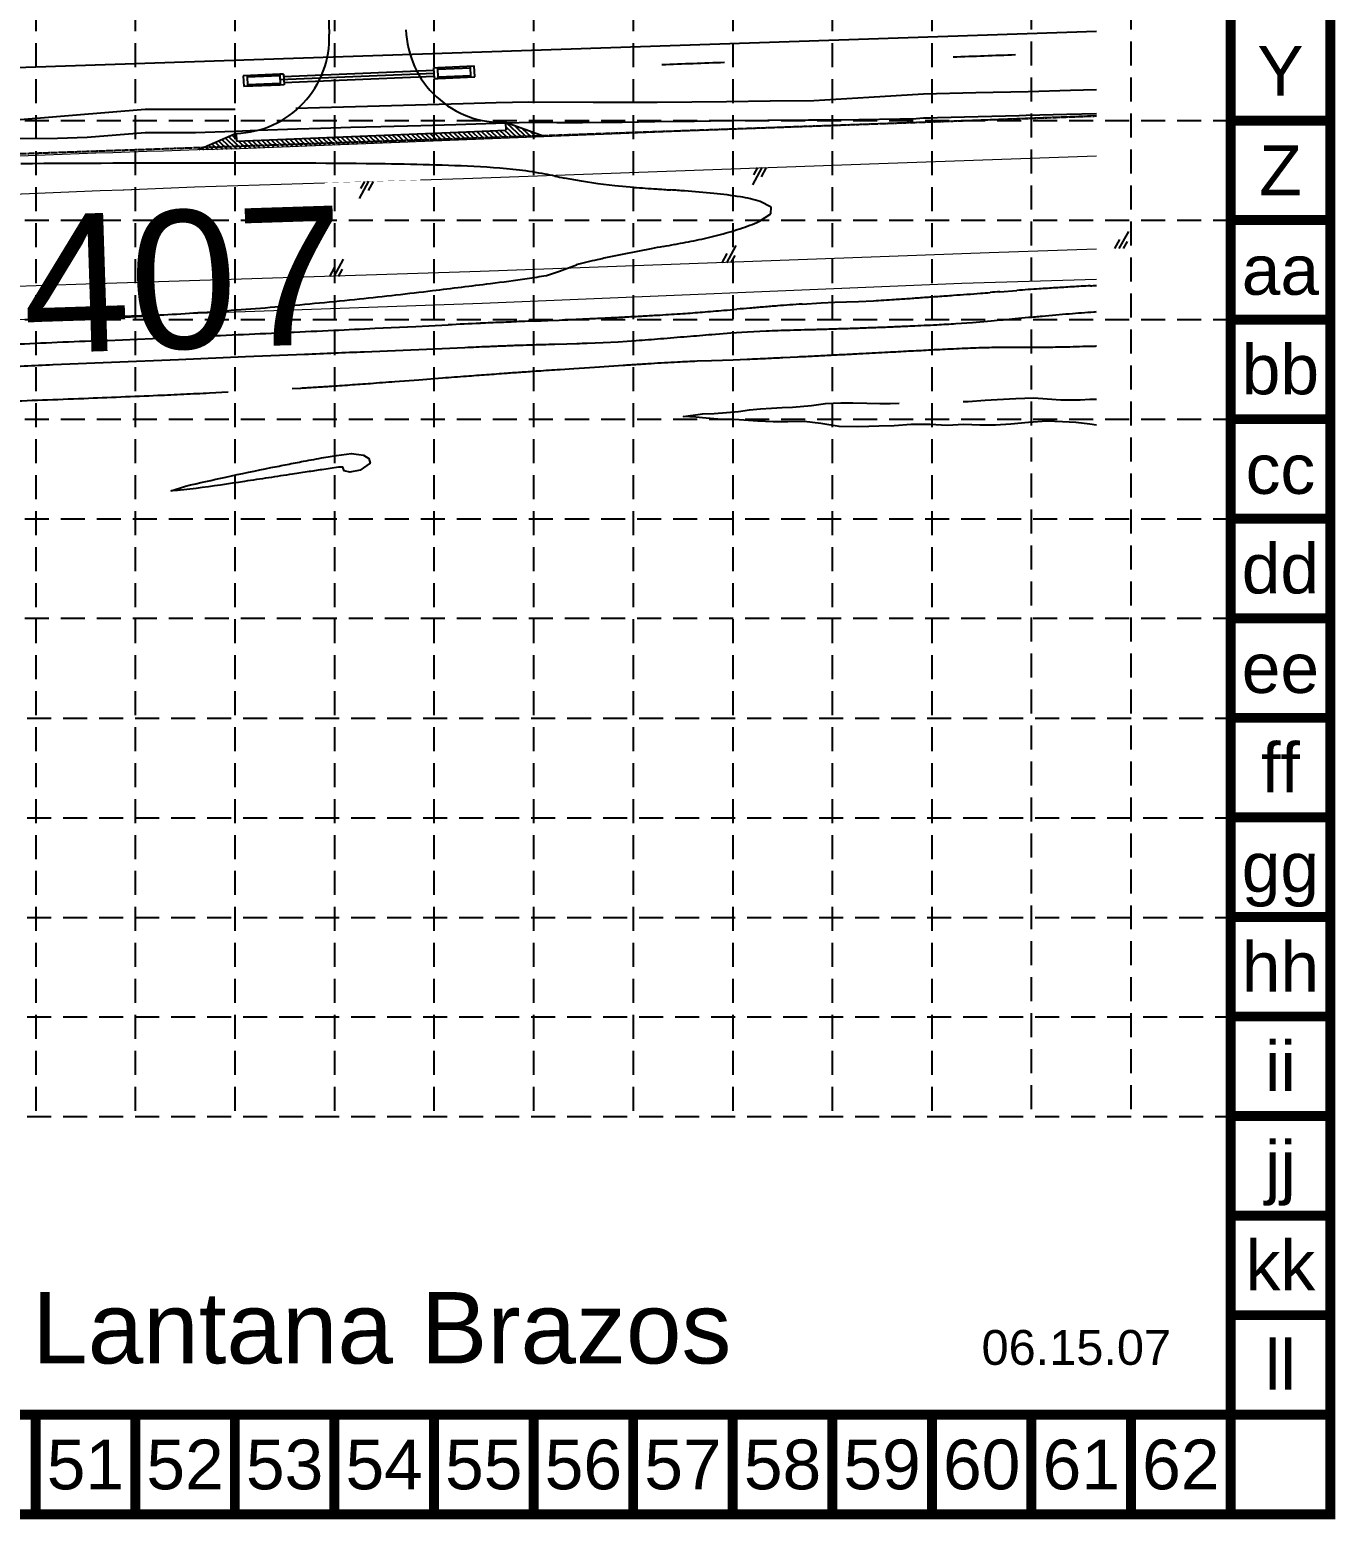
# Model space of a CAD drawing. Header units: inches. Extents: x 2387375 to 2389038, y 7083851 to 7084891.
# Drawn here: x 2388697.6 to 2389037.5, y 7083850.8 to 7084238.8 of the extents above; entities that cross this region are included whole.
import ezdxf
from ezdxf.enums import TextEntityAlignment as Align

# ---------------------------------------------------------------- set-up
doc = ezdxf.new("R2010")
doc.units = ezdxf.units.IN
doc.header["$MEASUREMENT"] = 0
doc.linetypes.add('add_topo$0$SM', pattern=[0.1875, 0.15, -0.0375])
doc.linetypes.add('HIDDEN', pattern=[0.375, 0.25, -0.125])
for name, color, linetype in [('add_topo$0$BNDYTXT', 5, 'Continuous'), ('add_topo$0$PAVED_ROAD', 7, 'Continuous'), ('add_topo$0$PAVED_SHOULDER', 1, 'add_topo$0$SM'), ('BASE', 7, 'Continuous'), ('CRWR1$0$RW-GL-TRAC', 7, 'Continuous'), ('CSTR1$0$CST-PA-EXST', 252, 'Continuous'), ('CSTR1$0$CST-PV-BKCB', 2, 'Continuous'), ('CSTR1$0$HATCH', 252, 'Continuous'), ('GRID', 254, 'HIDDEN'), ('JCTR1$0$TP-CT-MAJR', 251, 'Continuous'), ('JCTR1$0$TP-CT-MINR', 253, 'Continuous'), ('STORM', 5, 'Continuous')]:
    doc.layers.add(name, color=color, linetype=linetype)
doc.layers.add('XREF-JCTR', color=7, linetype='Continuous', lineweight=35)
doc.styles.add('L100', font='simplex', dxfattribs={"height": 4})
doc.styles.get("Standard").update_dxf_attribs({"font": 'ARIAL.TTF'})
doc.dimstyles.new('SPOT', dxfattribs={"dimscale": 40, "dimtxt": 4, "dimasz": 0.025, "dimexe": 0.03, "dimexo": 0.03, "dimgap": 0.03, "dimtad": 0, "dimtih": 1, "dimtoh": 1, "dimdsep": 46, "dimtxsty": 'L100', "dimblk": 'c', "dimcen": 0, "dimadec": 0, "dimazin": 0, "dimtfac": 1, "dimtofl": 0, "dimtmove": 0, "dimatfit": 3, "dimldrblk": 'c', "dimfxl": 0, "dimtolj": 1, "dimtzin": 0, "dimarcsym": 0})

# ---------------------------------------------------------------- blocks, each defined once
blk = doc.blocks.new('c')

msp = doc.modelspace()

# ---------------------------------------------------------------- hatches: boundary and pattern name
at = {"layer": 'CSTR1$0$HATCH'}
h = msp.add_hatch(dxfattribs=at)
h.set_pattern_fill('ANSI31', color=256, scale=7, angle=91.4299, style=0)
h.set_pattern_definition([(136.429894815, (9472566.9509, 4696319.4667), (-0.60308640335, -0.63396513318), [])])
edge = h.paths.add_edge_path()
edge.add_arc((2388973.02, 7076756.01), 7455.05, 91.713634, 91.778221, ccw=False)
edge.add_line((2388750.08, 7084207.73), (2388811.39, 7084210.22))
edge.add_line((2388811.39, 7084210.22), (2388831.55, 7084211))
edge.add_line((2388831.55, 7084211), (2388821.53, 7084214.62))
edge.add_line((2388821.53, 7084214.62), (2388821.6, 7084212.62))
edge.add_line((2388821.6, 7084212.62), (2388811.31, 7084212.22))
edge.add_line((2388811.31, 7084212.22), (2388751.44, 7084209.79))
edge.add_line((2388751.44, 7084209.79), (2388751.36, 7084211.77))
edge.add_line((2388751.36, 7084211.77), (2388741.68, 7084207.47))

# ---------------------------------------------------------------- linework, layer by layer
at = {"color": 7}
msp.add_line((2388975.39, 7084238.31), (2388085.35, 7084208.44), dxfattribs=at)
at = {"layer": 'add_topo$0$PAVED_ROAD', "color": 7, "linetype": 'Continuous'}
for p, q in [((2388888.23, 7084202.89), (2388885.78, 7084198.39)), ((2388887.12, 7084202.85), (2388886.08, 7084201.01)), ((2388889.4, 7084202.87), (2388888.1, 7084200.48)), ((2388785.86, 7084199.29), (2388783.41, 7084194.8)), ((2388784.75, 7084199.25), (2388783.71, 7084197.41)), ((2388787.03, 7084199.27), (2388785.73, 7084196.89)), ((2388981.33, 7084181.75), (2388983.78, 7084186.24)), ((2388879.12, 7084178.06), (2388881.57, 7084182.55)), ((2388980.16, 7084181.77), (2388981.46, 7084184.15)), ((2388982.44, 7084181.79), (2388983.48, 7084183.63)), ((2388776.9, 7084174.49), (2388779.35, 7084178.99)), ((2388877.95, 7084178.08), (2388879.25, 7084180.46)), ((2388880.23, 7084178.1), (2388881.26, 7084179.94)), ((2388775.73, 7084174.51), (2388777.03, 7084176.89)), ((2388778.01, 7084174.53), (2388779.05, 7084176.37))]:
    msp.add_line(p, q, dxfattribs=at)
at = {"layer": 'add_topo$0$PAVED_ROAD', "color": 7, "linetype": 'Continuous', "const_width": 0.05, "flags": 128}
for points in [[(2387770.57, 7084171.81, 0.006253), (2387911.57, 7084172.96, 0.003524), (2388016.87, 7084174.38), (2388066.95, 7084175.51), (2388090.64, 7084176.04, 0.006906), (2388210.25, 7084179.58, 0.002698), (2388338.28, 7084183.77, -0.009871), (2388444.34, 7084187.43, 0.010429), (2388543.87, 7084190.89, 0.003398), (2388740.55, 7084197.88), (2388810.59, 7084199.98), (2388918.74, 7084203.94), (2388975.39, 7084205.91)], [(2388975.39, 7084181.6), (2388947.46, 7084180.64), (2388814.88, 7084175.76), (2388712.24, 7084172.49), (2388619.14, 7084169.34), (2388556.6, 7084166.73), (2388438.75, 7084162.97), (2388335.06, 7084159.59), (2388221.06, 7084155.58, -0.002336), (2388066.95, 7084151.32, -0.000154), (2388056.81, 7084151.09, -0.006962), (2387935.93, 7084149.5, -0.001559), (2387768.32, 7084147.45)]]:
    msp.add_lwpolyline(points, format="xyb", dxfattribs=at)
at = {"layer": 'add_topo$0$PAVED_SHOULDER', "color": 7}
for p, q in [((2388834.89, 7084211.34), (2388975.39, 7084216.32)), ((2388599.29, 7084203.18), (2388834.89, 7084211.34))]:
    msp.add_line(p, q, dxfattribs=at)
at = {"layer": 'add_topo$0$PAVED_SHOULDER', "color": 7, "const_width": 0.05, "flags": 128}
msp.add_lwpolyline([(2388975.39, 7084173.7), (2388940.35, 7084172.63), (2388815.41, 7084167.45, 0.000108), (2388608.02, 7084160.13, -0.001832), (2388413.81, 7084153.13, 0.004369), (2388206.12, 7084146.1, -0.004017), (2388066.95, 7084141.74, -0.000831), (2388038.14, 7084141.11, 0.001991), (2387883.63, 7084139.56, 0.001614), (2387771.95, 7084138.07)], format="xyb", dxfattribs=at)
at = {"layer": 'BASE', "color": 9}
msp.add_line((2389010.32, 7084863.39), (2389010.32, 7083878.02), dxfattribs=at)
at = {"layer": 'BASE', "const_width": 2.59}
for points in [[(2387376.68, 7083852.09), (2389036.25, 7083852.09), (2389036.25, 7084889.32), (2387376.68, 7084889.32)], [(2387402.61, 7083878.02), (2389010.32, 7083878.02), (2389010.32, 7084863.39), (2387402.61, 7084863.39)]]:
    msp.add_lwpolyline(points, close=True, dxfattribs=at)
for points in [[(2389036.25, 7084215.12), (2389010.32, 7084215.12)], [(2389036.25, 7084189.19), (2389010.32, 7084189.19)], [(2389036.25, 7084163.26), (2389010.32, 7084163.26)], [(2389036.25, 7084137.33), (2389010.32, 7084137.33)], [(2389036.25, 7084111.4), (2389010.32, 7084111.4)], [(2389036.25, 7084085.47), (2389010.32, 7084085.47)], [(2389036.25, 7084059.54), (2389010.32, 7084059.54)], [(2389036.25, 7084033.61), (2389010.32, 7084033.61)], [(2389036.25, 7084007.67), (2389010.32, 7084007.67)], [(2389036.25, 7083981.74), (2389010.32, 7083981.74)], [(2389036.25, 7083955.81), (2389010.32, 7083955.81)], [(2389036.25, 7083929.88), (2389010.32, 7083929.88)], [(2389036.25, 7083903.95), (2389010.32, 7083903.95)], [(2388699.15, 7083852.09), (2388699.15, 7083878.02)], [(2388725.08, 7083852.09), (2388725.08, 7083878.02)], [(2388751.01, 7083852.09), (2388751.01, 7083878.02)], [(2388776.94, 7083852.09), (2388776.94, 7083878.02)], [(2388802.87, 7083852.09), (2388802.87, 7083878.02)], [(2388828.8, 7083852.09), (2388828.8, 7083878.02)], [(2388854.73, 7083852.09), (2388854.73, 7083878.02)], [(2388880.66, 7083852.09), (2388880.66, 7083878.02)], [(2388906.59, 7083852.09), (2388906.59, 7083878.02)], [(2388932.52, 7083852.09), (2388932.52, 7083878.02)], [(2388958.45, 7083852.09), (2388958.45, 7083878.02)], [(2388984.38, 7083852.09), (2388984.38, 7083878.02)], [(2389036.25, 7083878.02), (2389010.32, 7083878.02)], [(2389010.32, 7083852.09), (2389010.32, 7083878.02)]]:
    msp.add_lwpolyline(points, dxfattribs=at)
at = {"layer": 'CRWR1$0$RW-GL-TRAC'}
msp.add_line((2388975.39, 7084238.31), (2388082.6, 7084208.34), dxfattribs=at)
at = {"layer": 'CSTR1$0$CST-PA-EXST', "lineweight": 0}
for p, q in [((2388929.2, 7084214.78), (2388975.39, 7084216.5)), ((2388811.39, 7084210.22), (2388929.2, 7084214.78)), ((2388750.08, 7084207.73), (2388811.39, 7084210.22))]:
    msp.add_line(p, q, dxfattribs=at)
msp.add_lwpolyline([(2388799.39, 7084199.64), (2388810.59, 7084199.98), (2388918.74, 7084203.94), (2388975.39, 7084205.91)], dxfattribs=at)
for points in [[(2387770.57, 7084171.81, 0.006253), (2387911.57, 7084172.96), (2387911.57, 7084172.96, 0.003524), (2388016.87, 7084174.38), (2388066.95, 7084175.51), (2388090.64, 7084176.04, 0.006906), (2388210.25, 7084179.58, 0.002698), (2388338.28, 7084183.77, -0.009871), (2388444.34, 7084187.43, 0.010429), (2388543.87, 7084190.89, 0.003398), (2388740.55, 7084197.88), (2388774.4, 7084198.9)], [(2388975.39, 7084181.6), (2388947.46, 7084180.64), (2388814.88, 7084175.76), (2388712.24, 7084172.49), (2388619.14, 7084169.34), (2388556.6, 7084166.73), (2388438.75, 7084162.97), (2388335.06, 7084159.59), (2388221.06, 7084155.58, -0.002336), (2388066.95, 7084151.32), (2388066.95, 7084151.32, -0.000154), (2388056.81, 7084151.09), (2388056.81, 7084151.09, -0.006962), (2387935.93, 7084149.5), (2387935.93, 7084149.5, -0.001559), (2387768.32, 7084147.45)], [(2388975.39, 7084173.7), (2388940.35, 7084172.63), (2388815.41, 7084167.45), (2388608.02, 7084160.13, -0.001832), (2388413.81, 7084153.13), (2388413.81, 7084153.13, 0.004369), (2388206.12, 7084146.1), (2388206.12, 7084146.1, -0.004017), (2388066.95, 7084141.74, -0.000831), (2388038.14, 7084141.11), (2388038.14, 7084141.11, 0.001991), (2387883.63, 7084139.56), (2387883.63, 7084139.56, 0.001614), (2387771.95, 7084138.07)]]:
    msp.add_lwpolyline(points, format="xyb", dxfattribs=at)
msp.add_arc((2388973.02, 7076755.87), 7455.19, 91.713633, 92.797433, dxfattribs=at)
at = {"layer": 'CSTR1$0$CST-PV-BKCB', "color": 7}
msp.add_line((2388772.21, 7084338.68), (2388775.6, 7084237.6), dxfattribs=at)
for centre, start, end in [((2388750.62, 7084236.76), 271.7029, 1.9224), ((2388820.56, 7084239.6), 181.9224, 272.2166)]:
    msp.add_arc(centre, 25, start, end, dxfattribs=at)
at = {"layer": 'CSTR1$0$HATCH', "linetype": 'Continuous'}
for p, q in [((2388811.31, 7084212.22), (2388821.6, 7084212.62)), ((2388751.36, 7084211.77), (2388751.44, 7084209.77)), ((2388751.44, 7084209.79), (2388811.31, 7084212.22))]:
    msp.add_line(p, q, dxfattribs=at)
at = {"layer": 'CSTR1$0$HATCH'}
for p, q in [((2388831.55, 7084211), (2388821.53, 7084214.62)), ((2388821.53, 7084214.62), (2388821.6, 7084212.62)), ((2388751.36, 7084211.77), (2388741.68, 7084207.47))]:
    msp.add_line(p, q, dxfattribs=at)
at = {"layer": 'GRID', "color": 252, "linetype": 'HIDDEN', "ltscale": 25}
for p, q in [((2388699.15, 7084863.39), (2388699.15, 7083955.7)), ((2388725.08, 7084863.39), (2388725.08, 7083955.7)), ((2388751.01, 7084863.39), (2388751.01, 7083955.7)), ((2388776.94, 7084863.39), (2388776.94, 7083955.7)), ((2388802.87, 7084863.39), (2388802.87, 7083955.7)), ((2388828.8, 7084863.39), (2388828.8, 7083955.7)), ((2388854.73, 7084863.39), (2388854.73, 7083955.7)), ((2388880.66, 7084863.39), (2388880.66, 7083955.7)), ((2388906.59, 7084863.39), (2388906.59, 7083955.7)), ((2388932.52, 7084863.39), (2388932.52, 7083955.7)), ((2388958.41, 7084863.82), (2388958.41, 7083955.7)), ((2388984.34, 7084863.82), (2388984.34, 7083955.7)), ((2387402.61, 7084215.12), (2389010.32, 7084215.12)), ((2387402.61, 7084189.19), (2389010.32, 7084189.19)), ((2387402.61, 7084163.26), (2389010.32, 7084163.26)), ((2387402.61, 7084137.33), (2389010.32, 7084137.33)), ((2387402.61, 7084111.4), (2389010.32, 7084111.4)), ((2387402.61, 7084085.47), (2389010.32, 7084085.47)), ((2387403.19, 7084059.42), (2389010.9, 7084059.42)), ((2387403.19, 7084033.49), (2389010.9, 7084033.49)), ((2387403.19, 7084007.56), (2389010.9, 7084007.56)), ((2387403.19, 7083981.63), (2389010.9, 7083981.63)), ((2387403.19, 7083955.7), (2389010.9, 7083955.7))]:
    msp.add_line(p, q, dxfattribs=at)
at = {"layer": 'JCTR1$0$TP-CT-MAJR', "color": 35, "elevation": 615}
for points in [[(2388975.39, 7084223.1), (2388968.58, 7084222.92), (2388957.56, 7084222.62), (2388943.94, 7084222.32), (2388930.31, 7084222.01), (2388916.07, 7084221.13), (2388901.82, 7084220.24), (2388890.42, 7084220.13), (2388879.01, 7084220.01), (2388869.99, 7084219.9), (2388860.96, 7084219.78), (2388844.29, 7084219.86), (2388827.61, 7084219.93), (2388819.06, 7084219.7), (2388810.51, 7084219.46), (2388791.8, 7084218.96), (2388773.09, 7084218.46), (2388766.87, 7084218.24)], [(2388751.13, 7084218.01), (2388744.14, 7084218), (2388727.65, 7084217.97), (2388708.74, 7084216.42), (2388689.83, 7084214.86)], [(2388940.63, 7084141.92), (2388941.96, 7084141.94), (2388946.42, 7084142.28), (2388949.5, 7084142.43), (2388954.37, 7084142.75), (2388959.04, 7084142.86), (2388962.51, 7084142.64), (2388966.1, 7084142.38), (2388971.09, 7084142.4), (2388973.61, 7084142.52), (2388975.39, 7084142.58)], [(2388871.03, 7084137.83), (2388867.83, 7084138.05), (2388872.77, 7084138.72), (2388875.83, 7084138.84), (2388879.05, 7084139.04), (2388882.14, 7084139.36), (2388885.06, 7084139.73), (2388887.91, 7084140.04), (2388890.74, 7084140.22), (2388893.52, 7084140.33), (2388896.22, 7084140.46), (2388901.13, 7084140.92), (2388904.82, 7084141.42), (2388908.83, 7084141.63), (2388911.97, 7084141.57), (2388915.54, 7084141.46), (2388918.93, 7084141.4), (2388921.7, 7084141.43), (2388923.97, 7084141.53)], [(2388975.39, 7084135.77), (2388973.67, 7084136.07), (2388970.01, 7084136.48), (2388966.5, 7084136.68), (2388962.41, 7084136.79), (2388957.66, 7084136.47), (2388953.09, 7084136.03), (2388949.09, 7084135.79), (2388944.98, 7084135.79), (2388940.83, 7084135.93), (2388936.5, 7084135.7), (2388932.1, 7084135.92), (2388927.13, 7084135.96), (2388922.66, 7084135.62), (2388918.74, 7084135.53), (2388916.14, 7084135.43), (2388913.19, 7084135.32), (2388908.39, 7084135.39), (2388903.64, 7084136.24), (2388899.27, 7084136.7), (2388895.04, 7084136.66), (2388891.23, 7084136.62), (2388887.24, 7084136.82), (2388882.32, 7084137.12), (2388877.72, 7084137.28), (2388872.8, 7084137.72), (2388871.03, 7084137.83)]]:
    msp.add_lwpolyline(points, dxfattribs=at)
for points in [[(2388688.55, 7084150.89, -0.000193), (2388703.71, 7084151.53), (2388703.71, 7084151.53), (2388718.88, 7084152.16), (2388736.35, 7084152.89), (2388753.81, 7084153.62), (2388769.25, 7084154.26), (2388769.25, 7084154.26, 0.000133), (2388784.69, 7084154.91), (2388794.85, 7084155.34), (2388805.01, 7084155.77), (2388810.93, 7084156.03, -0.000509), (2388816.85, 7084156.28, -0.000325), (2388820.63, 7084156.43, -0.000975), (2388824.42, 7084156.59, -0.00087), (2388827.8, 7084156.69, -0.000565), (2388831.18, 7084156.8, -0.000523), (2388834.32, 7084156.89), (2388837.45, 7084156.98), (2388840.11, 7084157.05, 0.001065), (2388842.76, 7084157.13), (2388846.93, 7084157.28), (2388850.81, 7084157.48), (2388855.54, 7084157.82, 0.001157), (2388858.69, 7084158.06, 0.000379), (2388861.84, 7084158.31, 0.00042), (2388865.34, 7084158.6, 0.000192), (2388868.84, 7084158.88, 0.000176), (2388872.04, 7084159.15, -0.000182), (2388875.25, 7084159.41), (2388875.25, 7084159.41), (2388880.2, 7084159.82), (2388884.5, 7084160.12), (2388889.33, 7084160.34, -0.00211), (2388892.47, 7084160.45, -0.000499), (2388895.62, 7084160.55, -0.000594), (2388899.36, 7084160.65, 0.000243), (2388903.11, 7084160.76, 0.000265), (2388907.18, 7084160.88, 0.000749), (2388911.26, 7084161, 0.000758), (2388915.38, 7084161.15, 0.000751), (2388919.51, 7084161.3, 0.000703), (2388923.37, 7084161.46, 0.000767), (2388927.23, 7084161.63, 0.00065), (2388930.5, 7084161.78, 0.001183), (2388933.77, 7084161.94, 0.000907), (2388936.28, 7084162.08, 0.002062), (2388938.79, 7084162.22), (2388943.14, 7084162.53), (2388948, 7084162.95, 0.000954), (2388951.1, 7084163.24), (2388954.2, 7084163.53), (2388957.72, 7084163.86, -0.000732), (2388961.25, 7084164.19, -0.000732), (2388964.77, 7084164.5, -0.001334), (2388968.29, 7084164.81, -0.001217), (2388971.51, 7084165.06, -0.000385), (2388974.73, 7084165.3, -0.000079), (2388975.39, 7084165.35, -0.000079)], [(2388975.39, 7084156.31, 0.00009), (2388975.09, 7084156.3, 0.000984), (2388971.79, 7084156.22, -0.00062), (2388968.48, 7084156.13, -0.000564), (2388965.48, 7084156.07, -0.002443), (2388962.47, 7084156), (2388957.62, 7084155.99), (2388953.35, 7084156.02), (2388948.79, 7084155.99, 0.003104), (2388946.07, 7084155.91, 0.001628), (2388943.35, 7084155.83, 0.001774), (2388940.39, 7084155.7, 0.000888), (2388937.42, 7084155.57, 0.000862), (2388934.55, 7084155.43, 0.000405), (2388931.67, 7084155.28, 0.000366), (2388929.07, 7084155.14, 0.000112), (2388926.46, 7084155.01, 0.000115), (2388923.78, 7084154.86), (2388923.78, 7084154.86, -0.000107), (2388921.09, 7084154.72), (2388921.09, 7084154.72, -0.00013), (2388917.82, 7084154.54, -0.000167), (2388914.56, 7084154.37), (2388914.56, 7084154.37, -0.000211), (2388910.43, 7084154.16, -0.000116), (2388906.31, 7084153.94), (2388906.31, 7084153.94, -0.000123), (2388901.92, 7084153.72), (2388901.92, 7084153.72, -0.000104), (2388897.53, 7084153.5), (2388893.68, 7084153.31, -0.000215), (2388889.84, 7084153.12, -0.000151), (2388887.14, 7084152.99), (2388887.14, 7084152.99, -0.000746), (2388884.44, 7084152.86), (2388880.81, 7084152.7), (2388878, 7084152.61), (2388875.11, 7084152.54), (2388871.43, 7084152.42, 0.002143), (2388868.87, 7084152.3, 0.001276), (2388866.3, 7084152.18, 0.001707), (2388862.87, 7084151.98, 0.000657), (2388859.44, 7084151.78, 0.000702), (2388855.78, 7084151.55, 0.000297), (2388852.11, 7084151.31), (2388845.97, 7084150.91), (2388842.08, 7084150.65), (2388839.25, 7084150.46), (2388835.69, 7084150.22, 0.000214), (2388832.82, 7084150.02), (2388832.82, 7084150.02, 0.000225), (2388829.95, 7084149.83, 0.000319), (2388825.87, 7084149.54, 0.000294), (2388821.8, 7084149.25, 0.000377), (2388816.56, 7084148.86, 0.00026), (2388811.32, 7084148.47), (2388811.32, 7084148.47, 0.000308), (2388805.13, 7084148), (2388798.95, 7084147.53), (2388792.65, 7084147.05, -0.000531), (2388786.36, 7084146.58, -0.000454), (2388780.98, 7084146.19, -0.00155), (2388775.6, 7084145.81, -0.001081), (2388771.85, 7084145.58, -0.002466), (2388768.09, 7084145.35), (2388765.96, 7084145.24)], [(2388749.31, 7084144.37), (2388744.41, 7084144.1, -0.001468), (2388737.7, 7084143.78, -0.000634), (2388730.99, 7084143.46, -0.000913), (2388721.33, 7084143.07), (2388721.33, 7084143.07, -0.00033), (2388711.67, 7084142.67, -0.000366), (2388700.93, 7084142.26), (2388700.93, 7084142.26, -0.00019), (2388690.18, 7084141.85, -0.000166)], [(2388778.02, 7084124.83), (2388773.67, 7084124.17, 0.000504), (2388769.87, 7084123.59), (2388766.07, 7084123.01), (2388766.07, 7084123.01, -0.000108), (2388759.82, 7084122.06), (2388759.82, 7084122.06, -0.001057), (2388753.56, 7084121.11, -0.003704), (2388740.96, 7084119.3, -0.015165), (2388734.43, 7084118.66), (2388738.2, 7084119.88, -0.006694), (2388748.71, 7084122.25, -0.003587), (2388760.41, 7084124.7, -0.001147), (2388764.66, 7084125.54, -0.002426), (2388768.91, 7084126.38, -0.001514), (2388771.57, 7084126.86, -0.00315), (2388774.23, 7084127.35), (2388777.51, 7084127.87), (2388781.35, 7084128.36), (2388784.52, 7084127.95), (2388785.9, 7084127.09), (2388786.21, 7084125.9), (2388783.63, 7084124.01), (2388780.96, 7084123.51), (2388779.46, 7084123.88), (2388779.16, 7084124.82), (2388778.02, 7084124.83)]]:
    msp.add_lwpolyline(points, format="xyb", dxfattribs=at)
at = {"layer": 'JCTR1$0$TP-CT-MINR', "color": 35}
for p, q in [((2388933.98, 7084215.87, 616), (2388944.6, 7084216.15, 616)), ((2388944.6, 7084216.15, 616), (2388955.22, 7084216.44, 616)), ((2388955.22, 7084216.44, 616), (2388957.08, 7084216.49, 616)), ((2388957.08, 7084216.49, 616), (2388967.69, 7084216.78, 616)), ((2388967.69, 7084216.78, 616), (2388975.39, 7084216.98, 616)), ((2388740.76, 7084212.03, 616), (2388750.89, 7084212.37, 616)), ((2388750.89, 7084212.37, 616), (2388757.07, 7084212.6, 616)), ((2388757.07, 7084212.6, 616), (2388767.2, 7084212.96, 616)), ((2388767.2, 7084212.96, 616), (2388773.38, 7084213.17, 616)), ((2388773.38, 7084213.17, 616), (2388781.21, 7084213.38, 616)), ((2388781.21, 7084213.38, 616), (2388789.03, 7084213.59, 616)), ((2388789.03, 7084213.59, 616), (2388799.43, 7084213.87, 616)), ((2388799.43, 7084213.87, 616), (2388808.57, 7084214.13, 616)), ((2388808.57, 7084214.13, 616), (2388818.97, 7084214.43, 616)), ((2388818.97, 7084214.43, 616), (2388828.11, 7084214.66, 616)), ((2388828.11, 7084214.66, 616), (2388834.83, 7084214.63, 616)), ((2388834.83, 7084214.63, 616), (2388841.55, 7084214.6, 616)), ((2388841.55, 7084214.6, 616), (2388851.9, 7084214.73, 616)), ((2388851.9, 7084214.73, 616), (2388860.34, 7084214.85, 616)), ((2388860.34, 7084214.85, 616), (2388870.68, 7084214.99, 616)), ((2388870.68, 7084214.99, 616), (2388879.12, 7084215.1, 616)), ((2388879.12, 7084215.1, 616), (2388889.77, 7084215.21, 616)), ((2388889.77, 7084215.21, 616), (2388900.43, 7084215.31, 616)), ((2388900.43, 7084215.31, 616), (2388902.85, 7084215.33, 616)), ((2388902.85, 7084215.33, 616), (2388913.5, 7084215.42, 616)), ((2388913.5, 7084215.42, 616), (2388924.16, 7084215.53, 616)), ((2388924.16, 7084215.53, 616), (2388926.58, 7084215.56, 616)), ((2388926.58, 7084215.56, 616), (2388928.47, 7084215.68, 616)), ((2388928.47, 7084215.68, 616), (2388930.36, 7084215.79, 616)), ((2388930.36, 7084215.79, 616), (2388932.17, 7084215.83, 616)), ((2388932.17, 7084215.83, 616), (2388933.98, 7084215.87, 616)), ((2388694.52, 7084210.42, 616), (2388704.81, 7084210.57, 616)), ((2388704.81, 7084210.57, 616), (2388712.58, 7084210.77, 616)), ((2388712.58, 7084210.77, 616), (2388720.11, 7084211.39, 616)), ((2388720.11, 7084211.39, 616), (2388727.63, 7084212.01, 616)), ((2388727.63, 7084212.01, 616), (2388734.2, 7084212.02, 616)), ((2388734.2, 7084212.02, 616), (2388740.76, 7084212.03, 616)), ((2388743.16, 7084204.04, 617), (2388743.16, 7084204.04, 617)), ((2388841.29, 7084199.31, 617), (2388836.82, 7084200.15, 617)), ((2388845.55, 7084198.64, 617), (2388841.29, 7084199.31, 617)), ((2388849.93, 7084198.13, 617), (2388845.55, 7084198.64, 617)), ((2388854.88, 7084197.71, 617), (2388849.93, 7084198.13, 617)), ((2388864.5, 7084197.04, 617), (2388864.5, 7084197.04, 617)), ((2388890.64, 7084192.56, 617), (2388887.84, 7084194.04, 617)), ((2388887.59, 7084188.87, 617), (2388890.62, 7084190.81, 617)), ((2388890.62, 7084190.81, 617), (2388890.64, 7084192.56, 617)), ((2388835.55, 7084175.92, 617), (2388839.95, 7084177.55, 617)), ((2388832.13, 7084174.79, 617), (2388835.55, 7084175.92, 617)), ((2388950.21, 7084170.53, 616), (2388954.64, 7084170.87, 616)), ((2388973.8, 7084172.08, 616), (2388973.8, 7084172.08, 616)), ((2388898.77, 7084167.32, 616), (2388903.65, 7084167.62, 616)), ((2388903.65, 7084167.62, 616), (2388907.28, 7084167.77, 616)), ((2388907.28, 7084167.77, 616), (2388910.31, 7084167.87, 616)), ((2388910.31, 7084167.87, 616), (2388913.4, 7084167.99, 616)), ((2388913.4, 7084167.99, 616), (2388917.29, 7084168.19, 616)), ((2388702.1, 7084162.96, 617), (2388702.1, 7084162.96, 617)), ((2388706.58, 7084163.17, 617), (2388706.58, 7084163.17, 617)), ((2388711.05, 7084163.39, 617), (2388711.05, 7084163.39, 617)), ((2388798.15, 7084161.5, 616), (2388806.54, 7084161.89, 616)), ((2388806.54, 7084161.89, 616), (2388806.54, 7084161.89, 616)), ((2388814.94, 7084162.29, 616), (2388814.94, 7084162.29, 616)), ((2388820.3, 7084162.52, 616), (2388820.3, 7084162.52, 616)), ((2388832.48, 7084163.03, 616), (2388835.47, 7084163.15, 616)), ((2388878.37, 7084165.69, 616), (2388878.37, 7084165.69, 616)), ((2388717.88, 7084157.86, 616), (2388729.55, 7084158.37, 616)), ((2388729.55, 7084158.37, 616), (2388741.4, 7084158.89, 616)), ((2388741.4, 7084158.89, 616), (2388741.4, 7084158.89, 616)), ((2388753.24, 7084159.41, 616), (2388753.24, 7084159.41, 616)), ((2388765.01, 7084159.95, 616), (2388765.01, 7084159.95, 616)), ((2388776.78, 7084160.49, 616), (2388776.78, 7084160.49, 616)), ((2388787.47, 7084161, 616), (2388798.15, 7084161.5, 616)), ((2388787.47, 7084161, 616), (2388787.47, 7084161, 616)), ((2388706.21, 7084157.35, 616), (2388706.21, 7084157.35, 616)), ((2388717.88, 7084157.86, 616), (2388717.88, 7084157.86, 616))]:
    msp.add_line(p, q, dxfattribs=at)
for centre, radius, start, end in [((2388756.12, 7074396.68, 617), 9807.37, 90.075685, 90.355288), ((2388749.77, 7080416.6, 617), 3787.44, 89.46395, 90.09993), ((2388772.87, 7083183.65, 617), 1020.31, 87.82588, 89.30776), ((2388799, 7083938.11, 617), 265.41, 84.3526, 87.2837), ((2388805.74, 7084061.28, 617), 142.28, 79.4273, 82.173), ((2388799.99, 7084036.04, 617), 168.15, 78.2131, 79.0785), ((2388919.14, 7084623.31, 617), 431.1, 258.6554, 258.9914), ((2388880.78, 7084546.12, 617), 349.37, 265.7492, 266.2424), ((2389234.37, 7089554.39, 617), 5370.1, 265.97978, 266.01187), ((2389230.33, 7089520.58, 617), 5336.09, 266.0299, 266.06886), ((2388836.48, 7083763.74, 617), 434.2, 85.8202, 86.3003), ((2388846.42, 7083896.4, 617), 301.17, 84.4077, 85.8664), ((2388864.33, 7084081.35, 617), 115.36, 80.8485, 84.31), ((2388876.43, 7084156.68, 617), 39.06, 73.0194, 80.7968), ((2388844.46, 7084310.43, 617), 129.27, 281.9448, 284.4671), ((2388854.94, 7084270.74, 617), 88.23, 284.3127, 288.2305), ((2388868.65, 7084230.86, 617), 46.06, 287.5516, 294.2799), ((2388971.2, 7083607.09, 617), 585.42, 101.00879, 101.36196), ((2388966.91, 7083603.94, 617), 587.7, 100.23176, 100.54001), ((2388743.1, 7084840.48, 617), 668.92, 280.28367, 280.55365), ((2388739.78, 7084840.54, 617), 669.6, 280.83248, 281.07564), ((2388840.85, 7084333.86, 617), 152.95, 280.3818, 281.45), ((2388875.25, 7084042.35, 617), 139.73, 102.345, 104.6305), ((2388896.35, 7083948.32, 617), 236.1, 101.6078, 102.4689), ((2388946.09, 7083730.81, 617), 459.19, 101.7828, 102.2267), ((2388942.79, 7083730.86, 617), 458.49, 100.9286, 101.3807), ((2388730.93, 7084853.83, 617), 686.64, 277.24859, 278.05095), ((2388805.99, 7084317.54, 617), 145.12, 278.3635, 280.3764), ((2388635.34, 7085571.47, 617), 1410.59, 276.02726, 276.80511), ((2388647.89, 7085487.12, 617), 1325.34, 276.69821, 277.35551), ((2388755.77, 7086663.22, 616), 2500.27, 274.09032, 274.18245), ((2388755.75, 7086669.74, 616), 2506.77, 274.17203, 274.25293), ((2388817.01, 7085817.95, 616), 1652.79, 274.32507, 274.44745), ((2388822.08, 7085819.46, 616), 1653.91, 274.26799, 274.35554), ((2389112.89, 7082104.85, 616), 2072.07, 94.50282, 94.57272), ((2388996.04, 7083587.91, 616), 584.43, 93.77478, 94.06172), ((2389041.67, 7082964.55, 616), 1209.45, 93.84892, 93.98758), ((2389036.22, 7082965.27, 616), 1208.38, 93.39141, 93.59378), ((2389332.04, 7078174.55, 616), 6008.22, 93.464036, 93.504831), ((2389333.91, 7078184.44, 616), 5998.46, 93.4417, 93.487536), ((2388525.89, 7091610.11, 616), 7451.51, 273.446169, 273.45843), ((2388669.16, 7085268.88, 617), 1106.16, 273.80202, 274.85236), ((2388663.2, 7085306.12, 617), 1143.78, 274.99201, 276.03479), ((2388365.35, 7090360.66, 616), 6216.18, 274.733986, 274.765155), ((2389109.23, 7081448.39, 616), 2727.08, 94.71405, 94.78509), ((2389106.61, 7081439.1, 616), 2736.13, 94.56773, 94.64337), ((2388978.53, 7083113.29, 616), 1057.07, 94.67922, 94.87448), ((2388972.25, 7083109.53, 616), 1060.33, 94.14862, 94.32417), ((2388927.38, 7083760.4, 616), 407.93, 94.022, 94.4769), ((2388891.89, 7084598.06, 616), 430.62, 273.3813, 273.7452), ((2388860.23, 7085146.85, 616), 980.31, 273.49669, 273.65598), ((2388858.09, 7085147.38, 616), 980.98, 273.77869, 273.99412), ((2388779.1, 7086364.62, 616), 2200.78, 273.83839, 273.93442), ((2388773.46, 7086362.85, 616), 2199.4, 274.08402, 274.18875), ((2388963.02, 7078804, 617), 5365.31, 92.78742, 92.83532), ((2388956.74, 7078778.45, 617), 5390.53, 92.65994, 92.70761), ((2388482.48, 7088762.05, 617), 4604.33, 272.78981, 272.8455), ((2388485.35, 7088752.51, 617), 4594.67, 272.81569, 272.90072), ((2388635.74, 7085830.56, 617), 1668.86, 272.82059, 273.05505), ((2388647.5, 7085599.27, 617), 1437.26, 273.07824, 273.79031), ((2389033.46, 7079485.03, 616), 4682.36, 92.67486, 92.77776), ((2389017.97, 7079493.42, 616), 4673.29, 92.42419, 92.48997), ((2388922.32, 7081939.95, 616), 2224.91, 92.48979, 92.62821), ((2388912.01, 7081942.79, 616), 2221.65, 92.13923, 92.22724), ((2388515.46, 7091820.81, 616), 7664.34, 272.345186, 272.370625), ((2388788.49, 7085366.79, 616), 1204.55, 272.23504, 272.3769), ((2388781.95, 7085369.58, 616), 1207.63, 272.68187, 272.85857), ((2388762.92, 7085938.34, 616), 1776.65, 272.55649, 272.67658), ((2388757.43, 7085935.32, 616), 1773.9, 272.85851, 272.99144), ((2388769.77, 7085774.41, 616), 1612.58, 272.85187, 272.99809), ((2388766.88, 7085777.05, 616), 1615.37, 273.09563, 273.23062), ((2388814.67, 7084981.21, 616), 818.1, 273.02986, 273.2964), ((2388811.35, 7084980.61, 616), 817.7, 273.53101, 273.74095), ((2388834.57, 7084662.41, 616), 498.67, 273.4639, 273.8081), ((2388832.27, 7084661.46, 616), 497.88, 274.0799, 274.3765), ((2388816.66, 7084870.39, 616), 707.39, 274.34545, 274.55424), ((2388815.54, 7084871.98, 616), 709.07, 274.63422, 274.85882), ((2388363.59, 7090348.61, 616), 6204.31, 274.733689, 274.759358), ((2388214.53, 7096290.3, 616), 12142.84, 272.486792, 272.542711), ((2388201.27, 7096318.77, 616), 12171.88, 272.59912, 272.654581), ((2387870.9, 7103776.89, 616), 19637.3, 272.609664, 272.644042), ((2387844.63, 7103811.48, 616), 19673.09, 272.71582, 272.746989), ((2389363.76, 7069578.01, 616), 14594.16, 92.582378, 92.627297), ((2389349.55, 7069570.11, 616), 14601.42, 92.479419, 92.525256)]:
    msp.add_arc(centre, radius, start, end, dxfattribs=at)
at = {"layer": 'STORM'}
for p, q in [((2388763.72, 7084226.57), (2388802.9, 7084228.22)), ((2388802.87, 7084228.89), (2388803.87, 7084228.93)), ((2388802.99, 7084226.05), (2388802.87, 7084228.89)), ((2388803.87, 7084228.93), (2388813.36, 7084229.33)), ((2388803.99, 7084226.1), (2388803.87, 7084228.93)), ((2388803.89, 7084228.51), (2388812.38, 7084228.87)), ((2388812.48, 7084226.45), (2388812.36, 7084229.29)), ((2388813.48, 7084226.5), (2388813.36, 7084229.33)), ((2388762.7, 7084227.19), (2388753.21, 7084226.79)), ((2388753.21, 7084226.79), (2388753.32, 7084223.96)), ((2388762.82, 7084224.36), (2388753.32, 7084223.96)), ((2388754.2, 7084226.83), (2388754.32, 7084224)), ((2388762.71, 7084226.77), (2388754.22, 7084226.41)), ((2388762.8, 7084224.78), (2388754.31, 7084224.42)), ((2388763.7, 7084227.23), (2388762.7, 7084227.19)), ((2388762.7, 7084227.19), (2388762.82, 7084224.36)), ((2388763.82, 7084224.4), (2388762.82, 7084224.36)), ((2388763.7, 7084227.23), (2388763.82, 7084224.4)), ((2388763.79, 7084225.07), (2388802.96, 7084226.72)), ((2388802.99, 7084226.05), (2388803.99, 7084226.1)), ((2388803.97, 7084226.52), (2388812.46, 7084226.87)), ((2388803.99, 7084226.1), (2388813.48, 7084226.5))]:
    msp.add_line(p, q, dxfattribs=at)
at = {"layer": 'STORM', "ltscale": 0.5}
msp.add_line((2388762.76, 7084225.77), (2388802.93, 7084227.47), dxfattribs=at)

# ---------------------------------------------------------------- texts
at = {"layer": 'add_topo$0$BNDYTXT', "color": 7}
msp.add_text('FM 407', height=36, rotation=1.8367, dxfattribs=at).set_placement((2388609.71, 7084151.61))
at = {"layer": 'BASE'}
for s, height, p in [('Y', 12.97, (2389023.28, 7084228.09)), ('Z', 12.97, (2389023.28, 7084202.16)), ('aa', 12.965, (2389023.28, 7084176.22)), ('bb', 12.965, (2389023.28, 7084150.29)), ('cc', 12.965, (2389023.28, 7084124.36)), ('dd', 12.965, (2389023.28, 7084098.43)), ('ee', 12.965, (2389023.28, 7084072.5)), ('ff', 12.965, (2389023.28, 7084046.57)), ('gg', 12.965, (2389023.28, 7084020.64)), ('hh', 12.965, (2389023.28, 7083994.71)), ('ii', 12.965, (2389023.28, 7083968.78)), ('jj', 12.965, (2389023.28, 7083942.85)), ('kk', 12.965, (2389023.28, 7083916.92)), ('ll', 12.965, (2389023.28, 7083890.99)), ('51', 12.965, (2388712.11, 7083865.06)), ('52', 12.965, (2388738.04, 7083865.06)), ('53', 12.965, (2388763.97, 7083865.06)), ('54', 12.965, (2388789.9, 7083865.06)), ('55', 12.965, (2388815.83, 7083865.06)), ('56', 12.965, (2388841.77, 7083865.06)), ('57', 12.965, (2388867.7, 7083865.06)), ('58', 12.965, (2388893.63, 7083865.06)), ('59', 12.965, (2388919.56, 7083865.06)), ('60', 12.965, (2388945.49, 7083865.06)), ('61', 12.965, (2388971.42, 7083865.06)), ('62', 12.965, (2388997.35, 7083865.06))]:
    msp.add_text(s, height=height, dxfattribs=at).set_placement(p, align=Align.MIDDLE_CENTER)
msp.add_text('06.15.07', height=9.076, dxfattribs=at).set_placement((2388970.13, 7083891), align=Align.CENTER)

# ---------------------------------------------------------------- leaders
at = {"layer": 'XREF-JCTR', "path_type": 1}
for points in [[(2388954.29, 7084232.21), (2388938.04, 7084231.62)], [(2388878.49, 7084230.23), (2388862.23, 7084229.63)]]:
    msp.add_leader(points, dimstyle='SPOT', override={"dimasz": 0.2, "dimgap": 0.03, "dimtad": 0}, dxfattribs=at)

# ---------------------------------------------------------------- next in the draw order: texts
at = {"insert": (2388789.28, 7083909.97), "char_height": 0.6223, "width": 400.6049, "attachment_point": 2, "bg_fill": 2}
msp.add_mtext('{\\H29.9x;Lantana Brazos}', dxfattribs=at)

doc.saveas('drawing.dxf')
